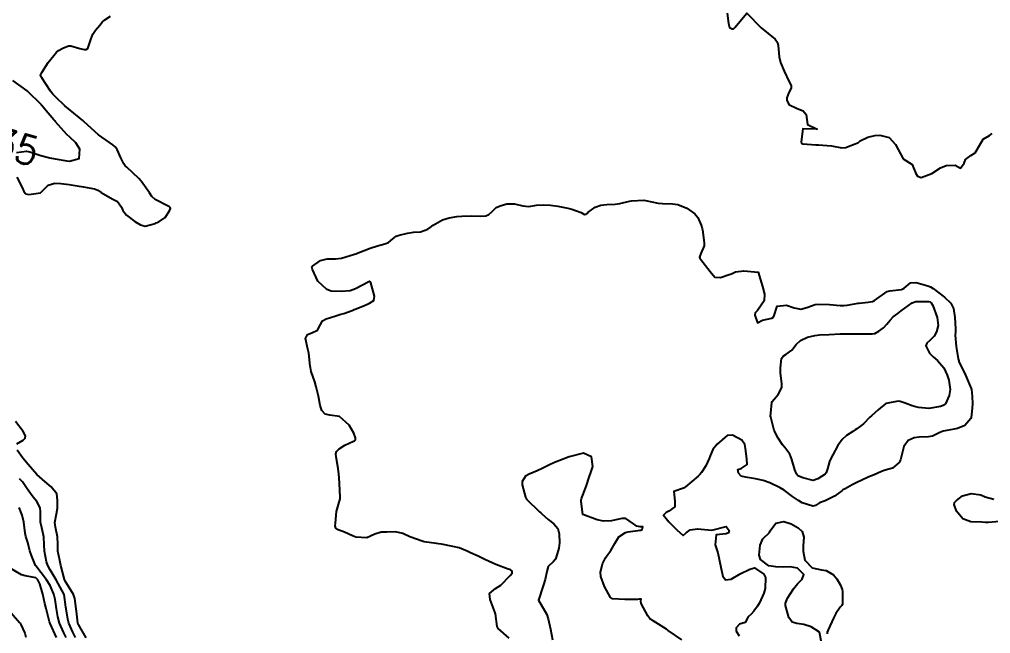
# Model space of a CAD drawing. Header units: metres. Extents: x 307586 to 320046, y 7427249 to 7434250.
# Drawn here: x 316322 to 316457.1, y 7433009.1 to 7433094.6 of the extents above; entities that cross this region are included whole.
import ezdxf
from ezdxf.enums import TextEntityAlignment as Align

# ---------------------------------------------------------------- set-up
doc = ezdxf.new("R2010")
doc.units = ezdxf.units.M
doc.header["$MEASUREMENT"] = 0
for name, color, linetype in [('Cotas', 45, 'Continuous'), ('Curvas de Nivel 1m', 11, 'Continuous'), ('Curvas de Nivel 5m', 15, 'Continuous')]:
    doc.layers.add(name, color=color, linetype=linetype)
doc.styles.add('Style-STANDARD', font='STANDARD.shx')

msp = doc.modelspace()

# ---------------------------------------------------------------- linework, layer by layer
at = {"layer": 'Curvas de Nivel 1m', "flags": 128}
for points, elevation in [([(316321.62, 7433072.66), (316322.34, 7433071.22), (316322.58, 7433070.65), (316322.89, 7433070.33), (316323.3, 7433070.24), (316324.89, 7433070.48), (316325.09, 7433070.63), (316326, 7433071.52), (316326.91, 7433071.79), (316327.75, 7433071.75), (316328.91, 7433071.6), (316330.02, 7433071.45), (316330.9, 7433071.31), (316332.41, 7433071.02), (316332.9, 7433070.83), (316333.34, 7433070.53), (316334.88, 7433069.64), (316335.65, 7433069.26), (316336.2, 7433068.49), (316336.38, 7433068), (316336.86, 7433067.34), (316338.04, 7433066.47), (316338.85, 7433066), (316339.47, 7433065.83), (316340.85, 7433066.21), (316341, 7433066.27), (316341.37, 7433066.42), (316342.25, 7433067.03), (316342.87, 7433067.96), (316342.99, 7433068.29), (316342.97, 7433068.41), (316342.87, 7433068.5), (316342.69, 7433068.6), (316340.88, 7433069.52), (316340.39, 7433069.94), (316340.09, 7433070.44), (316338.92, 7433072.1), (316338.58, 7433072.46), (316336.94, 7433074.03), (316336.7, 7433074.24), (316336.5, 7433074.49), (316336.11, 7433075.34), (316335.58, 7433076.5), (316335.32, 7433076.85), (316334.98, 7433077.15), (316332.99, 7433078.53), (316331.01, 7433080.35), (316330.91, 7433080.45), (316330.79, 7433080.55), (316329.03, 7433081.96), (316328.32, 7433082.59), (316327.05, 7433083.79), (316326.65, 7433084.2), (316326.31, 7433084.61), (316325.09, 7433086.48), (316325, 7433086.63), (316324.91, 7433086.82), (316325.1, 7433087.23), (316326, 7433088.62), (316327.13, 7433090.04), (316327.44, 7433090.29), (316328.02, 7433090.59), (316328.8, 7433090.93), (316329.14, 7433090.93), (316330.4, 7433090.56), (316331, 7433090.42), (316331.13, 7433090.41), (316331.26, 7433090.42), (316331.48, 7433090.55), (316331.91, 7433091.78), (316332.18, 7433092.54), (316332.59, 7433093.11), (316333.18, 7433093.8), (316333.51, 7433094.2), (316333.88, 7433094.52), (316334.64, 7433095.07)], 736), ([(316420.47, 7433095.49), (316420.65, 7433094.04), (316420.8, 7433093.48), (316421.19, 7433093.31), (316421.36, 7433093.31), (316421.56, 7433093.47), (316423.21, 7433095.45), (316425.19, 7433093.43), (316427.17, 7433091.83), (316427.49, 7433091.4), (316427.6, 7433090.95), (316427.7, 7433089.39), (316427.9, 7433088.62), (316428.41, 7433087.39), (316429.1, 7433085.91), (316429.37, 7433085.38), (316429.41, 7433085.05), (316429.08, 7433084.41), (316428.79, 7433083.67), (316428.78, 7433083.38), (316429.06, 7433082.75), (316430.2, 7433082.22), (316431.05, 7433081.86), (316431.47, 7433081.35), (316431.67, 7433079.99), (316433.02, 7433079.33), (316431.02, 7433079.36), (316430.79, 7433077.57), (316430.83, 7433077.36), (316430.99, 7433077.26), (316432.81, 7433077.16), (316432.99, 7433077.15), (316433.18, 7433077.14), (316434.99, 7433076.99), (316436.42, 7433076.72), (316436.99, 7433076.79), (316437.34, 7433076.92), (316438.3, 7433077.27), (316438.77, 7433077.49), (316439, 7433077.68), (316440.04, 7433078.21), (316441.01, 7433078.42), (316441.75, 7433078.49), (316443.01, 7433078.17), (316443.93, 7433077.2), (316444.97, 7433075.19), (316446.21, 7433074.41), (316446.74, 7433073.16), (316446.95, 7433072.77), (316447.5, 7433072.6), (316448.95, 7433073.14), (316450.16, 7433073.93), (316450.96, 7433074.29), (316452.2, 7433074.33), (316452.96, 7433073.89), (316453.47, 7433074.59), (316453.65, 7433075.08), (316454.4, 7433075.65), (316454.98, 7433076.03), (316455.62, 7433077.06), (316456.12, 7433077.94), (316457.01, 7433078.45), (316457.36, 7433078.7)], 736), ([(316390.16, 7433008.47), (316388.59, 7433009.85), (316388.45, 7433010.12), (316388.26, 7433011.86), (316388.21, 7433012.03), (316387.49, 7433013.87), (316387.41, 7433014.7), (316388.25, 7433015.42), (316388.96, 7433015.85), (316390.27, 7433017.19), (316390.56, 7433017.53), (316390.54, 7433017.83), (316390.28, 7433018.02), (316390, 7433018.11), (316388.29, 7433018.74), (316386.74, 7433019.43), (316386.3, 7433019.65), (316385.82, 7433019.89), (316384.78, 7433020.37), (316384.31, 7433020.59), (316383.19, 7433021.05), (316382.32, 7433021.26), (316380.71, 7433021.55), (316380.32, 7433021.62), (316380.03, 7433021.66), (316378.32, 7433021.91), (316378.03, 7433021.98), (316376.33, 7433022.58), (316375.35, 7433023.03), (316374.34, 7433023.29), (316373.12, 7433023.26), (316372.33, 7433023.25), (316371.43, 7433022.96), (316370.33, 7433022.47), (316368.8, 7433022.56), (316368.33, 7433022.73), (316367.2, 7433023.24), (316366.34, 7433023.57), (316366, 7433023.78), (316365.93, 7433024.13), (316365.97, 7433024.51), (316366.12, 7433026.12), (316366.38, 7433027.11), (316366.61, 7433027.89), (316366.62, 7433028.12), (316366.53, 7433030.01), (316366.53, 7433030.12), (316366.44, 7433031.35), (316366.35, 7433032.03), (316366.34, 7433032.12), (316366.05, 7433033.72), (316366, 7433034.13), (316366.12, 7433034.48), (316366.47, 7433034.83), (316367.26, 7433035.34), (316368.49, 7433035.89), (316368.63, 7433035.96), (316368.75, 7433036.1), (316368.75, 7433036.35), (316368.5, 7433037.01), (316367.85, 7433038.11), (316366.53, 7433039.33), (316365.16, 7433039.52), (316364.54, 7433039.68), (316364.07, 7433040.15), (316363.85, 7433040.86), (316363.61, 7433042.16), (316363.29, 7433043.45), (316363.07, 7433044.17), (316362.6, 7433045.61), (316362.47, 7433046.17), (316362.45, 7433046.34), (316362.25, 7433048.17), (316362.12, 7433048.69), (316361.81, 7433050.18), (316362.09, 7433050.75), (316362.67, 7433050.96), (316363.47, 7433051.36), (316363.87, 7433052.16), (316364.17, 7433052.67), (316364.69, 7433052.91), (316365.89, 7433053.32), (316366.7, 7433053.57), (316367.15, 7433053.67), (316368.3, 7433054.1), (316368.57, 7433054.23), (316368.71, 7433054.28), (316370, 7433054.8), (316370.72, 7433055.12), (316371.32, 7433055.47), (316371.41, 7433056.06), (316370.89, 7433057.93), (316370.81, 7433058.07), (316370.75, 7433058.11), (316370.71, 7433058.11), (316370.62, 7433058.07), (316368.74, 7433057.09), (316368.01, 7433056.84), (316366.74, 7433056.73), (316365.38, 7433056.78), (316364.74, 7433056.99), (316363.52, 7433058.16), (316362.78, 7433059.77), (316362.68, 7433060.17), (316362.74, 7433060.22), (316362.78, 7433060.24), (316363.89, 7433061.06), (316364.79, 7433061.3), (316365.95, 7433061.29), (316366.8, 7433061.38), (316368.61, 7433061.91), (316368.8, 7433061.97), (316369.12, 7433062.1), (316370.81, 7433062.74), (316371.8, 7433063.07), (316372.82, 7433063.36), (316373.33, 7433063.53), (316373.93, 7433064.04), (316374.42, 7433064.45), (316374.83, 7433064.58), (316375.99, 7433064.86), (316376.84, 7433064.97), (316377.8, 7433065.03), (316378.84, 7433065.42), (316379.16, 7433065.66), (316379.56, 7433065.97), (316380.86, 7433066.71), (316381.8, 7433067), (316382.87, 7433067.16), (316383.56, 7433067.23), (316384.87, 7433067.25), (316386.18, 7433067.2), (316386.87, 7433067.28), (316387.29, 7433067.46), (316387.78, 7433067.87), (316388.34, 7433068.41), (316388.88, 7433068.65), (316389.83, 7433068.91), (316390.89, 7433068.93), (316392.04, 7433068.66), (316392.88, 7433068.58), (316393.96, 7433068.73), (316394.89, 7433068.77), (316395.9, 7433068.76), (316396.89, 7433068.6), (316398.3, 7433068.33), (316398.88, 7433068.21), (316400.15, 7433067.72), (316400.62, 7433067.47), (316400.87, 7433067.51), (316400.98, 7433067.6), (316401.07, 7433067.71), (316402.11, 7433068.47), (316402.89, 7433068.74), (316403.74, 7433068.83), (316404.89, 7433068.88), (316405.56, 7433068.99), (316406.9, 7433069.32), (316407.18, 7433069.36), (316408.9, 7433069.42), (316409.12, 7433069.4), (316410.89, 7433069.04), (316411.5, 7433068.98), (316412.89, 7433068.93), (316413.63, 7433068.83), (316414.88, 7433068.34), (316415.99, 7433067.53), (316416.38, 7433067.04), (316416.86, 7433065.98), (316417.01, 7433065.52), (316417.05, 7433065.32), (316417.26, 7433063.52), (316417.27, 7433063.07), (316416.81, 7433062.04), (316416.67, 7433061.66), (316416.64, 7433061.52), (316416.66, 7433061.38), (316416.8, 7433061.19), (316418.11, 7433059.51), (316418.77, 7433058.72), (316419.57, 7433058.69), (316420.78, 7433059.09), (316421.07, 7433059.18), (316421.65, 7433059.46), (316422.78, 7433059.63), (316424.78, 7433059.43), (316425.38, 7433057.42), (316425.68, 7433056.35), (316425.64, 7433055.42), (316424.72, 7433054.11), (316424.39, 7433053.76), (316424.32, 7433053.43), (316424.7, 7433052.36), (316425.38, 7433052.74), (316426.71, 7433053), (316426.95, 7433053.15), (316427.04, 7433053.4), (316427.44, 7433054.68), (316428.73, 7433054.82), (316429.81, 7433054.45), (316430.72, 7433054.28), (316431.55, 7433054.52), (316432.73, 7433054.93), (316433.08, 7433054.97), (316434.73, 7433054.93), (316436.23, 7433054.79), (316436.73, 7433054.77), (316437.2, 7433054.81), (316438.73, 7433055.1), (316438.87, 7433055.13), (316440.09, 7433055.25), (316440.65, 7433055.33), (316440.73, 7433055.35), (316440.98, 7433055.49), (316442.75, 7433056.72), (316443.11, 7433056.84), (316444.75, 7433057.01), (316445.13, 7433057.18), (316445.99, 7433057.94), (316446.77, 7433057.99), (316448.39, 7433057.52), (316448.76, 7433057.38), (316449.15, 7433057.14), (316450.75, 7433055.96), (316451.61, 7433055.11), (316451.98, 7433054.36), (316452.18, 7433053.1), (316452.25, 7433051.54), (316452.24, 7433051.1), (316452.22, 7433050.64), (316452.34, 7433049.09), (316452.39, 7433048.82), (316452.65, 7433047.34), (316452.7, 7433047.09), (316452.74, 7433046.99), (316453.63, 7433045.08), (316454.42, 7433043.24), (316454.47, 7433043.07), (316454.58, 7433042.17), (316454.62, 7433041.07), (316454.55, 7433040.03), (316454.42, 7433039.19), (316454.39, 7433039.07), (316453.55, 7433038.07), (316452.53, 7433037.66), (316452.06, 7433037.57), (316450.52, 7433037.28), (316450.06, 7433037.12), (316449.05, 7433036.59), (316448.51, 7433036.52), (316447.19, 7433036.48), (316446.51, 7433036.35), (316445.69, 7433035.98), (316445.08, 7433035.18), (316444.59, 7433033.3), (316444.57, 7433033.19), (316444.55, 7433033.11), (316444.47, 7433032.99), (316443.49, 7433032.16), (316442.45, 7433031.86), (316441.96, 7433031.7), (316440.94, 7433031.22), (316440.58, 7433031.09), (316440.44, 7433031.04), (316440.1, 7433030.9), (316438.43, 7433030.09), (316437.89, 7433029.81), (316436.88, 7433029.28), (316436.58, 7433029.12), (316436.42, 7433028.99), (316435.44, 7433028.26), (316434.4, 7433027.72), (316434.1, 7433027.61), (316433.35, 7433027.32), (316432.76, 7433026.96), (316432.39, 7433026.86), (316430.93, 7433027.34), (316430.4, 7433027.63), (316429.57, 7433028.2), (316428.42, 7433029.06), (316427.85, 7433029.39), (316426.43, 7433030.1), (316425.47, 7433030.45), (316424.44, 7433030.66), (316423.01, 7433030.87), (316422.44, 7433031.05), (316422.06, 7433031.45), (316421.97, 7433031.94), (316422.45, 7433032.1), (316423.25, 7433032.65), (316423.21, 7433033.44), (316423.05, 7433034.88), (316422.94, 7433035.45), (316422.5, 7433036.03), (316421.24, 7433036.73), (316420.5, 7433036.67), (316419.09, 7433035.49), (316418.49, 7433034.73), (316418.1, 7433033.88), (316417.98, 7433033.5), (316417.52, 7433032.45), (316416.9, 7433031.52), (316416.69, 7433031.27), (316416.44, 7433031.05), (316414.66, 7433029.55), (316414.55, 7433029.42), (316414.42, 7433029.35), (316413.08, 7433028.9), (316413.21, 7433027.56), (316413.2, 7433026.74), (316412.38, 7433026.16), (316411.98, 7433025.98), (316411.64, 7433025.58), (316412.36, 7433024.67), (316413.48, 7433023.56), (316414.34, 7433022.79), (316414.76, 7433023.13), (316415.33, 7433023.54), (316416.35, 7433023.72), (316418.35, 7433023.5), (316420.36, 7433024.02), (316420.77, 7433023.47), (316420.68, 7433023.13), (316420.35, 7433023.02), (316418.97, 7433022.87), (316418.82, 7433021.49), (316419.16, 7433020.34), (316419.38, 7433019.48), (316419.63, 7433018.14), (316419.77, 7433017.48), (316419.89, 7433017.1), (316420.26, 7433016.62), (316421.02, 7433016.71), (316422.27, 7433017.45), (316423.62, 7433018.1), (316424.29, 7433018.29), (316425.6, 7433017.41), (316425.8, 7433016.94), (316425.76, 7433015.41), (316425.57, 7433014.74), (316424.99, 7433013.42), (316424.72, 7433012.93), (316424.21, 7433012.22), (316423.8, 7433011.84), (316423.4, 7433011.44), (316422.97, 7433010.67), (316422.19, 7433010.45), (316421.72, 7433009.92), (316421.71, 7433009.45), (316422.17, 7433008.79)], 737), ([(316321.62, 7433035.51), (316322.48, 7433036.04), (316322.8, 7433036.34), (316322.82, 7433036.65), (316322.5, 7433037.25), (316321.45, 7433038.66)], 736), ([(316331.29, 7433008.54), (316330.18, 7433010.4), (316330.13, 7433010.55), (316329.9, 7433012.26), (316329.87, 7433012.56), (316329.67, 7433014.01), (316329.49, 7433014.56), (316328.32, 7433016.51), (316328.28, 7433016.58), (316328.27, 7433016.6), (316328.25, 7433016.67), (316327.76, 7433018.59), (316327.58, 7433019.29), (316327.34, 7433020.59), (316327.34, 7433021.55), (316327.3, 7433022.59), (316327.01, 7433023.92), (316326.93, 7433024.59), (316327.14, 7433025.81), (316327.26, 7433026.59), (316327.3, 7433027.68), (316327.18, 7433028.59), (316326.4, 7433029.55), (316325.83, 7433030.03), (316325.13, 7433030.62), (316324.42, 7433031.27), (316323.19, 7433032.64), (316322.45, 7433033.54), (316321.67, 7433034.66)], 736), ([(316414.16, 7433008.23), (316412.27, 7433009.57), (316412.18, 7433009.63), (316412.02, 7433009.74), (316410.2, 7433010.88), (316409.76, 7433011.15), (316409.43, 7433011.6), (316408.52, 7433013.32), (316408.48, 7433013.62), (316408.53, 7433013.91), (316408.24, 7433013.92), (316407.99, 7433013.87), (316406.24, 7433013.85), (316404.51, 7433013.94), (316404.24, 7433014.13), (316403.4, 7433015.68), (316402.89, 7433017.06), (316402.84, 7433017.68), (316403.15, 7433018.82), (316403.54, 7433019.68), (316403.85, 7433020.13), (316404.31, 7433020.69), (316404.86, 7433021.66), (316405.42, 7433022.57), (316406.35, 7433023.17), (316406.71, 7433023.28), (316408.35, 7433023.51), (316408.45, 7433023.52), (316408.63, 7433023.62), (316408.72, 7433023.98), (316408.36, 7433023.99), (316407.9, 7433024.08), (316406.37, 7433025.13), (316405.84, 7433025.12), (316404.36, 7433024.8), (316403.27, 7433024.77), (316402.37, 7433024.97), (316400.37, 7433025.71), (316400.18, 7433027.5), (316400.17, 7433027.71), (316400.21, 7433027.9), (316400.4, 7433028.4), (316400.78, 7433029.34), (316400.91, 7433029.71), (316401.27, 7433030.87), (316401.56, 7433031.7), (316401.78, 7433032.36), (316401.61, 7433033.7), (316400.48, 7433034.21), (316398.47, 7433033.74), (316397.05, 7433033.17), (316396.46, 7433032.92), (316395.68, 7433032.55), (316394.45, 7433031.96), (316394.33, 7433031.91), (316394.04, 7433031.79), (316392.92, 7433031.32), (316392.43, 7433031.01), (316391.94, 7433030.3), (316391.95, 7433029.81), (316392.4, 7433028.09), (316392.56, 7433027.81), (316394.38, 7433026.09), (316394.54, 7433025.95), (316394.7, 7433025.79), (316395.58, 7433024.99), (316396.36, 7433024.39), (316396.9, 7433023.75), (316397.08, 7433023.02), (316397.13, 7433021.75), (316397.07, 7433020.99), (316396.69, 7433019.76), (316396.57, 7433019.49), (316396.29, 7433019.17), (316395.59, 7433018.46), (316395.36, 7433017.77), (316395.14, 7433016.65), (316394.87, 7433015.78), (316394.23, 7433013.79), (316395.36, 7433011.77), (316395.59, 7433011.16), (316395.9, 7433009.76), (316396.16, 7433008.24)], 737), ([(316458.37, 7433024.7), (316456.84, 7433024.56), (316456.37, 7433024.58), (316455.93, 7433024.61), (316454.37, 7433024.66), (316453.28, 7433025.08), (316452.39, 7433026.16), (316452.06, 7433027.09), (316452.14, 7433027.36), (316452.41, 7433027.63), (316453.21, 7433028.28), (316454.42, 7433028.64), (316455.78, 7433028.41), (316456.41, 7433028.17), (316457.61, 7433027.82)], 737), ([(316328.48, 7433008.58), (316328.16, 7433009.22), (316327.57, 7433010.59), (316327.33, 7433011.45), (316327.13, 7433012.59), (316326.95, 7433013.86), (316326.77, 7433014.59), (316326.24, 7433015.83), (316325.77, 7433016.6), (316324.27, 7433018.57), (316324.25, 7433018.59), (316324.21, 7433018.62), (316323.67, 7433020.01), (316323.45, 7433020.63), (316323.16, 7433021.79), (316322.88, 7433022.64), (316322.78, 7433023.1), (316322.59, 7433024.65), (316322.36, 7433025.61), (316321.93, 7433026.65)], 734), ([(316433.59, 7433007.88), (316433.34, 7433009.32), (316432.19, 7433010.04), (316431.16, 7433010.38), (316430.19, 7433010.53), (316429.53, 7433010.69), (316429.07, 7433011.37), (316428.59, 7433013.02), (316428.59, 7433013.37), (316428.9, 7433014.03), (316429.72, 7433015.36), (316430.26, 7433016.05), (316430.92, 7433016.69), (316431.15, 7433017.34), (316430.29, 7433018.22), (316429.26, 7433018.39), (316428.29, 7433018.37), (316427.25, 7433018.42), (316426.29, 7433018.57), (316425.14, 7433019.42), (316424.92, 7433020.03), (316425.05, 7433021.42), (316425.43, 7433022.32), (316426.35, 7433023.17), (316426.44, 7433023.31), (316426.47, 7433023.4), (316427.27, 7433024.48), (316428.37, 7433024.7), (316429.39, 7433024.39), (316430.36, 7433023.84), (316430.94, 7433023.34), (316431.13, 7433022.55), (316431.08, 7433021.34), (316431.05, 7433020.61), (316431.31, 7433019.34), (316432.29, 7433018.27), (316433.59, 7433018.01), (316434.28, 7433017.9), (316435.27, 7433017.3), (316435.74, 7433016.76), (316436.26, 7433015.84), (316436.49, 7433015.28), (316436.54, 7433014.99), (316436.54, 7433013.28), (316436.45, 7433013.05), (316436.23, 7433012.79), (316435.59, 7433011.91), (316435.28, 7433011.29), (316434.52, 7433009.63), (316434.42, 7433009.31), (316434.4, 7433009.09)], 737), ([(316327.16, 7433008.59), (316326.25, 7433010.52), (316326.22, 7433010.6), (316326.18, 7433010.76), (316325.68, 7433012.61), (316325.5, 7433013.31), (316325.22, 7433014.61), (316324.82, 7433016.04), (316324.54, 7433016.62), (316324.26, 7433016.86), (316322.77, 7433017.15), (316322.26, 7433017.32), (316320.7, 7433018.23)], 733), ([(316320.83, 7433012.03), (316321.99, 7433010.65), (316322.07, 7433010.55), (316322.17, 7433010.37), (316322.72, 7433009.2), (316322.86, 7433008.64)], 733)]:
    msp.add_lwpolyline(points, dxfattribs=dict(at, elevation=elevation))
at = {"layer": 'Curvas de Nivel 1m', "elevation": 738, "flags": 128}
msp.add_lwpolyline([(316446.73, 7433055.36), (316448.54, 7433055.34), (316448.73, 7433055.27), (316448.89, 7433055.14), (316449.1, 7433054.77), (316449.73, 7433053.13), (316449.84, 7433051.99), (316449.61, 7433051.13), (316449.28, 7433050.53), (316448.67, 7433049.92), (316448.25, 7433049.56), (316448.12, 7433049.15), (316448.65, 7433048.14), (316449.13, 7433047.62), (316449.74, 7433047.12), (316450.63, 7433046.12), (316451.1, 7433045.11), (316451.34, 7433044.37), (316451.53, 7433043.1), (316451.4, 7433042.28), (316450.86, 7433041.11), (316450.72, 7433040.95), (316450.56, 7433040.86), (316450.18, 7433040.73), (316448.56, 7433040.43), (316447.13, 7433040.58), (316446.56, 7433040.71), (316446.21, 7433040.82), (316445.26, 7433041.18), (316444.57, 7433041.43), (316444.3, 7433041.46), (316442.82, 7433041.21), (316442.61, 7433041.16), (316442.56, 7433041.14), (316441.51, 7433040.26), (316440.55, 7433039.45), (316440.33, 7433039.23), (316439.46, 7433038.31), (316438.52, 7433037.63), (316438.29, 7433037.49), (316437.96, 7433037.27), (316437.11, 7433036.67), (316436.5, 7433036.14), (316435.87, 7433035.29), (316435.18, 7433034), (316434.81, 7433033.3), (316434.71, 7433033.07), (316434.45, 7433032.07), (316434.28, 7433031.48), (316434.14, 7433031.31), (316433.12, 7433030.64), (316432.43, 7433030.45), (316430.99, 7433030.79), (316430.44, 7433031.03), (316430.25, 7433031.16), (316430.11, 7433031.36), (316429.91, 7433031.9), (316429.49, 7433033.36), (316429.18, 7433034.07), (316428.49, 7433035.03), (316428.18, 7433035.38), (316427.56, 7433036.33), (316427.04, 7433037.39), (316426.54, 7433039.22), (316426.53, 7433039.4), (316426.55, 7433039.81), (316426.7, 7433041.26), (316426.75, 7433041.4), (316427.56, 7433042.41), (316428.07, 7433043.39), (316428.1, 7433043.89), (316427.88, 7433045.39), (316427.89, 7433046.12), (316428.04, 7433047.39), (316428.29, 7433047.73), (316428.64, 7433047.95), (316429.46, 7433048.56), (316430.1, 7433049.36), (316430.67, 7433049.93), (316431.64, 7433050.37), (316432.68, 7433050.62), (316433.31, 7433050.69), (316434.68, 7433050.74), (316436.22, 7433050.83), (316436.68, 7433050.86), (316437.09, 7433050.86), (316438.68, 7433050.85), (316440.28, 7433050.84), (316440.68, 7433050.84), (316441.01, 7433050.9), (316441.61, 7433051.22), (316442.23, 7433051.67), (316442.7, 7433052.18), (316443.15, 7433052.76), (316443.59, 7433053.2), (316444.24, 7433053.68), (316444.72, 7433054.03), (316446.21, 7433055.17)], close=True, dxfattribs=at)
at = {"layer": 'Curvas de Nivel 5m', "elevation": 735, "flags": 128}
for points in [[(316321.55, 7433076.08), (316322.97, 7433076.26), (316323.42, 7433076.19), (316324.96, 7433075.66), (316326.22, 7433075.35), (316326.95, 7433075.21), (316328.6, 7433074.93), (316328.95, 7433074.89), (316330.28, 7433075.24), (316330.37, 7433076.56), (316329.81, 7433077.4), (316328.99, 7433078.19), (316328.6, 7433078.58), (316327.01, 7433080.34), (316326.89, 7433080.48), (316326.78, 7433080.6), (316325.49, 7433082.17), (316325.1, 7433082.63), (316325.07, 7433082.66), (316325.04, 7433082.69), (316323.06, 7433084.65), (316321.08, 7433086.11)], [(316329.77, 7433008.56), (316329.39, 7433009.34), (316328.87, 7433010.57), (316328.72, 7433011.11), (316328.48, 7433012.58), (316328.45, 7433012.82), (316328.22, 7433014.58), (316327.08, 7433016.59), (316326.27, 7433017.98), (316325.92, 7433018.6), (316325.76, 7433019.13), (316325.49, 7433020.61), (316325.42, 7433021.49), (316325.37, 7433022.61), (316325.09, 7433023.86), (316324.93, 7433024.61), (316324.92, 7433026.06), (316324.86, 7433026.62), (316324.38, 7433027.51), (316323.89, 7433028.13), (316323.52, 7433028.63), (316323.05, 7433029.29), (316322.41, 7433030.22), (316321.98, 7433030.65)]]:
    msp.add_lwpolyline(points, dxfattribs=at)

# ---------------------------------------------------------------- texts
at = {"layer": 'Cotas', "style": 'Style-STANDARD'}
msp.add_text('735', height=4, rotation=343.4442, dxfattribs=at).set_placement((316320.05, 7433077.34, 735), align=Align.MIDDLE_CENTER)

doc.saveas('drawing.dxf')
